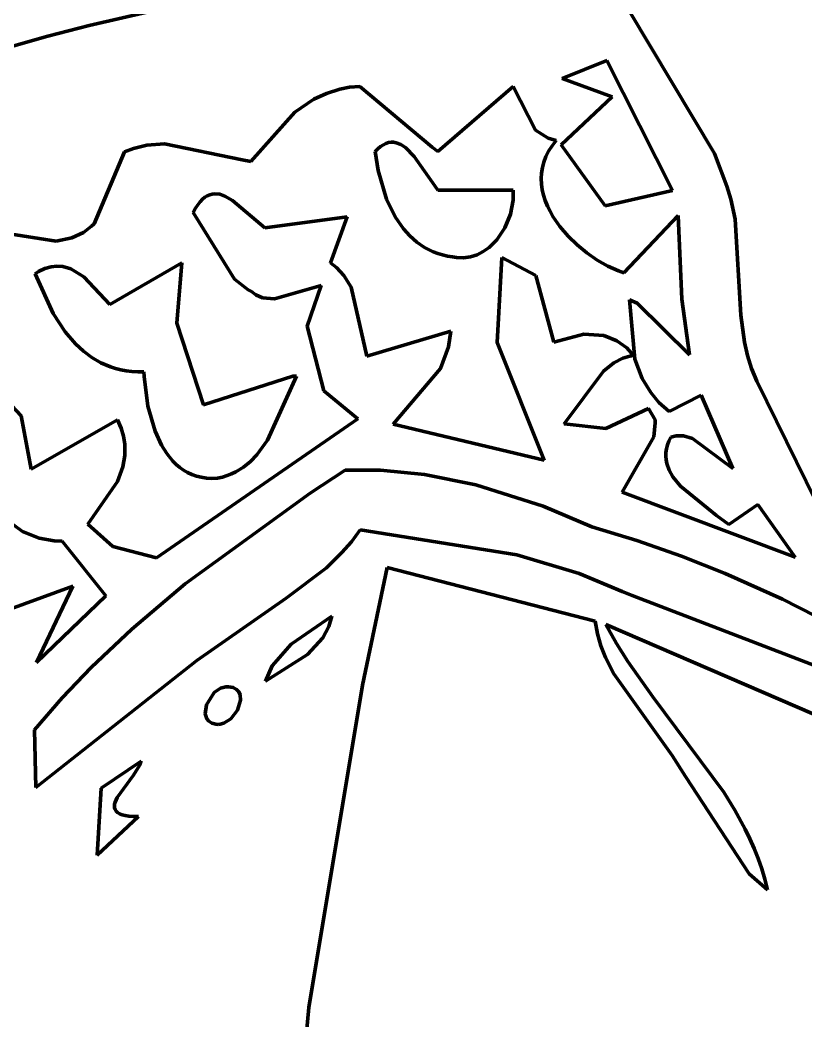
# Model space of a CAD drawing. Header units: millimetres. Extents: x 0 to 14.2, y 0 to 19.5.
# Drawn here: x 11.877 to 12.58, y 14.81 to 15.704 of the extents above; entities that cross this region are included whole.
import ezdxf

# ---------------------------------------------------------------- set-up
doc = ezdxf.new("R2010")
doc.units = ezdxf.units.MM
doc.layers.add('color#010101ff', color=7, linetype='CONTINUOUS', lineweight=100)
doc.layers.add('color#fdfdfdff', color=7, linetype='CONTINUOUS', lineweight=100)

msp = doc.modelspace()

# ---------------------------------------------------------------- linework, layer by layer
at = {"layer": 'color#010101ff'}
for p, q in [((11.93921, 15.69945), (11.99494, 15.7122)), ((12.42215, 15.71244), (12.49833, 15.5848)), ((11.90232, 15.68986), (11.93921, 15.69945)), ((11.86566, 15.67935), (11.90232, 15.68986)), ((12.40196, 15.6682), (12.36226, 15.65197)), ((12.46063, 15.55177), (12.40196, 15.6682)), ((12.17208, 15.64414), (12.16348, 15.64251)), ((12.18114, 15.64497), (12.17208, 15.64414)), ((12.246, 15.59044), (12.18114, 15.64497)), ((12.31824, 15.64474), (12.25096, 15.58656)), ((12.33827, 15.60564), (12.31824, 15.64474)), ((12.36226, 15.65197), (12.4068, 15.63566)), ((12.15136, 15.63868), (12.14011, 15.63338)), ((12.16348, 15.64251), (12.15136, 15.63868)), ((12.4068, 15.63566), (12.36115, 15.59272)), ((12.14011, 15.63338), (12.12308, 15.62176)), ((12.12308, 15.62176), (12.08368, 15.5776)), ((12.34966, 15.59857), (12.33827, 15.60564)), ((11.99082, 15.59232), (11.97894, 15.58942)), ((12.00649, 15.59347), (11.99082, 15.59232)), ((12.07591, 15.57927), (12.00649, 15.59347)), ((12.1974, 15.58914), (12.19984, 15.59119)), ((12.19984, 15.59119), (12.20225, 15.59277)), ((12.20225, 15.59277), (12.20461, 15.59391)), ((12.20461, 15.59391), (12.20693, 15.59464)), ((12.20693, 15.59464), (12.20921, 15.59497)), ((12.20921, 15.59497), (12.21145, 15.59494)), ((12.21145, 15.59494), (12.21366, 15.59456)), ((12.21366, 15.59456), (12.21794, 15.59288)), ((12.21794, 15.59288), (12.22207, 15.59014)), ((12.25096, 15.58656), (12.246, 15.59044)), ((12.35678, 15.59639), (12.34966, 15.59857)), ((12.35004, 15.58695), (12.3531, 15.59171)), ((12.3531, 15.59171), (12.35678, 15.59639)), ((12.36115, 15.59272), (12.40044, 15.53819)), ((11.97093, 15.58634), (11.94359, 15.52197)), ((11.97894, 15.58942), (11.97093, 15.58634)), ((12.19492, 15.58659), (12.1974, 15.58914)), ((12.19748, 15.56961), (12.19492, 15.58659)), ((12.22207, 15.59014), (12.22986, 15.58226)), ((12.22986, 15.58226), (12.24818, 15.55585)), ((12.34574, 15.57724), (12.3476, 15.58212)), ((12.3476, 15.58212), (12.35004, 15.58695)), ((12.49833, 15.5848), (12.50929, 15.55578)), ((12.08368, 15.5776), (12.07591, 15.57927)), ((12.34445, 15.57232), (12.34574, 15.57724)), ((12.20504, 15.54412), (12.19748, 15.56961)), ((12.34344, 15.56241), (12.34369, 15.56737)), ((12.34369, 15.56737), (12.34445, 15.57232)), ((12.24818, 15.55585), (12.25104, 15.55216)), ((12.34367, 15.55745), (12.34344, 15.56241)), ((12.34437, 15.55251), (12.34367, 15.55745)), ((12.50929, 15.55578), (12.51294, 15.54402)), ((12.04048, 15.54398), (12.04264, 15.54575)), ((12.04264, 15.54575), (12.04482, 15.54711)), ((12.04482, 15.54711), (12.04703, 15.54807)), ((12.04703, 15.54807), (12.04926, 15.54866)), ((12.04926, 15.54866), (12.0515, 15.5489)), ((12.0515, 15.5489), (12.05603, 15.54844)), ((12.05603, 15.54844), (12.06061, 15.54688)), ((12.06061, 15.54688), (12.06751, 15.54292)), ((12.25104, 15.55216), (12.31826, 15.5522)), ((12.31826, 15.5522), (12.31842, 15.54303)), ((12.3455, 15.5476), (12.34437, 15.55251)), ((12.34705, 15.54273), (12.3455, 15.5476)), ((12.40044, 15.53819), (12.46063, 15.55177)), ((12.03417, 15.53589), (12.03624, 15.53907)), ((12.03624, 15.53907), (12.03835, 15.54176)), ((12.03835, 15.54176), (12.04048, 15.54398)), ((12.06751, 15.54292), (12.09637, 15.51837)), ((12.21279, 15.5283), (12.20504, 15.54412)), ((12.31842, 15.54303), (12.31604, 15.53049)), ((12.34898, 15.53792), (12.34705, 15.54273)), ((12.35128, 15.53318), (12.34898, 15.53792)), ((12.51294, 15.54402), (12.51666, 15.52609)), ((12.03214, 15.53219), (12.03417, 15.53589)), ((12.06928, 15.47242), (12.03214, 15.53219)), ((12.09637, 15.51837), (12.16987, 15.52815)), ((12.16987, 15.52815), (12.15493, 15.48699)), ((12.22014, 15.51763), (12.21279, 15.5283)), ((12.31604, 15.53049), (12.311, 15.51839)), ((12.35391, 15.52852), (12.35128, 15.53318)), ((12.3601, 15.51952), (12.35391, 15.52852)), ((12.46575, 15.52943), (12.41717, 15.47817)), ((12.46919, 15.45464), (12.46575, 15.52943)), ((11.94132, 15.51979), (11.93411, 15.51435)), ((11.94359, 15.52197), (11.94132, 15.51979)), ((12.36734, 15.51102), (12.3601, 15.51952)), ((12.51666, 15.52609), (12.52195, 15.44039)), ((11.90979, 15.5066), (11.86414, 15.51373)), ((11.93411, 15.51435), (11.92371, 15.50946)), ((12.22581, 15.51128), (12.22014, 15.51763)), ((12.23213, 15.50565), (12.22581, 15.51128)), ((12.311, 15.51839), (12.30362, 15.50758)), ((12.37543, 15.50313), (12.36734, 15.51102)), ((11.92371, 15.50946), (11.90979, 15.5066)), ((12.2391, 15.50086), (12.23213, 15.50565)), ((12.30362, 15.50758), (12.29676, 15.50085)), ((12.38419, 15.49597), (12.37543, 15.50313)), ((12.24676, 15.497), (12.2391, 15.50086)), ((12.25085, 15.49545), (12.24676, 15.497)), ((12.25512, 15.49417), (12.25085, 15.49545)), ((12.25958, 15.49318), (12.25512, 15.49417)), ((12.26421, 15.49248), (12.25958, 15.49318)), ((12.26754, 15.49189), (12.26421, 15.49248)), ((12.28021, 15.4925), (12.27401, 15.49163)), ((12.2861, 15.4944), (12.28021, 15.4925)), ((12.29163, 15.49722), (12.2861, 15.4944)), ((12.29676, 15.50085), (12.29163, 15.49722)), ((12.30398, 15.41598), (12.30827, 15.49202)), ((12.30827, 15.49202), (12.33846, 15.47571)), ((12.3934, 15.48963), (12.38419, 15.49597)), ((11.89959, 15.48203), (11.90512, 15.48364)), ((11.90512, 15.48364), (11.91045, 15.48419)), ((11.91045, 15.48419), (11.91558, 15.48378)), ((11.91558, 15.48378), (11.92295, 15.48159)), ((11.95765, 15.44969), (12.02209, 15.48724)), ((12.02209, 15.48724), (12.01773, 15.4332)), ((12.15493, 15.48699), (12.16033, 15.48288)), ((12.27401, 15.49163), (12.26754, 15.49189)), ((12.40289, 15.48424), (12.3934, 15.48963)), ((12.41244, 15.47991), (12.40289, 15.48424)), ((11.89092, 15.47739), (11.89386, 15.47925)), ((11.9071, 15.4417), (11.89092, 15.47739)), ((11.89386, 15.47925), (11.89959, 15.48203)), ((11.92295, 15.48159), (11.93434, 15.47461)), ((11.93434, 15.47461), (11.95765, 15.44969)), ((12.16033, 15.48288), (12.16694, 15.47592)), ((12.16694, 15.47592), (12.17339, 15.46538)), ((12.33846, 15.47571), (12.35461, 15.41608)), ((12.41717, 15.47817), (12.41244, 15.47991)), ((12.08148, 15.46302), (12.06928, 15.47242)), ((12.14651, 15.46686), (12.10484, 15.45487)), ((12.13426, 15.43056), (12.14651, 15.46686)), ((12.17339, 15.46538), (12.18745, 15.40349)), ((12.08426, 15.46147), (12.08148, 15.46302)), ((12.08813, 15.45862), (12.08426, 15.46147)), ((12.0942, 15.45591), (12.08813, 15.45862)), ((12.10484, 15.45487), (12.0942, 15.45591)), ((12.42713, 15.40096), (12.42228, 15.45408)), ((12.42228, 15.45408), (12.42931, 15.45101)), ((12.42931, 15.45101), (12.47601, 15.40489)), ((12.47601, 15.40489), (12.46919, 15.45464)), ((11.91781, 15.42543), (11.9071, 15.4417)), ((12.52195, 15.44039), (12.52507, 15.41623)), ((12.01773, 15.4332), (12.04148, 15.36009)), ((12.14895, 15.37276), (12.13426, 15.43056)), ((11.92714, 15.41457), (11.91781, 15.42543)), ((12.18745, 15.40349), (12.2626, 15.42594)), ((12.2626, 15.42594), (12.26044, 15.41193)), ((12.35461, 15.41608), (12.38154, 15.42332)), ((12.38154, 15.42332), (12.39932, 15.42222)), ((12.39932, 15.42222), (12.4111, 15.41747)), ((11.93403, 15.40816), (11.92714, 15.41457)), ((12.26044, 15.41193), (12.25325, 15.39271)), ((12.34596, 15.31046), (12.30398, 15.41598)), ((12.4111, 15.41747), (12.41979, 15.41094)), ((12.52507, 15.41623), (12.52773, 15.40435)), ((11.94148, 15.40252), (11.93403, 15.40816)), ((11.94953, 15.39777), (11.94148, 15.40252)), ((12.42255, 15.40365), (12.41648, 15.40182)), ((12.41979, 15.41094), (12.42581, 15.40427)), ((12.42581, 15.40427), (12.42255, 15.40365)), ((12.52773, 15.40435), (12.53136, 15.39265)), ((11.95819, 15.39399), (11.94953, 15.39777)), ((11.96276, 15.3925), (11.95819, 15.39399)), ((12.40835, 15.39775), (12.39899, 15.39031)), ((12.41648, 15.40182), (12.40835, 15.39775)), ((12.43359, 15.38373), (12.42713, 15.40096)), ((11.96749, 15.39129), (11.96276, 15.3925)), ((11.97238, 15.39037), (11.96749, 15.39129)), ((11.97745, 15.38976), (11.97238, 15.39037)), ((11.98269, 15.38947), (11.97745, 15.38976)), ((11.9881, 15.38951), (11.98269, 15.38947)), ((11.98833, 15.38541), (11.9881, 15.38951)), ((11.99182, 15.35884), (11.98833, 15.38541)), ((12.04148, 15.36009), (12.12136, 15.38574)), ((12.12447, 15.38569), (12.09861, 15.32862)), ((12.12136, 15.38574), (12.12447, 15.38569)), ((12.25325, 15.39271), (12.21116, 15.34293)), ((12.39899, 15.39031), (12.3638, 15.34318)), ((12.53136, 15.39265), (12.53611, 15.38115)), ((12.44124, 15.37101), (12.43359, 15.38373)), ((12.53611, 15.38115), (12.58913, 15.27322)), ((11.8568, 15.37321), (11.87852, 15.35023)), ((12.1795, 15.3476), (12.14895, 15.37276)), ((12.44865, 15.36223), (12.44124, 15.37101)), ((12.48652, 15.36883), (12.45763, 15.35417)), ((12.51467, 15.30329), (12.48652, 15.36883)), ((11.9982, 15.33641), (11.99182, 15.35884)), ((12.45763, 15.35417), (12.44865, 15.36223)), ((11.87852, 15.35023), (11.88741, 15.30248)), ((12.40122, 15.33902), (12.43937, 15.35667)), ((12.43937, 15.35667), (12.44515, 15.34661)), ((11.88741, 15.30248), (11.96456, 15.34658)), ((11.96456, 15.34658), (11.96776, 15.33927)), ((11.99929, 15.22316), (12.1795, 15.3476)), ((12.21116, 15.34293), (12.34596, 15.31046)), ((12.3638, 15.34318), (12.40122, 15.33902)), ((12.44534, 15.34399), (12.444, 15.33159)), ((12.44515, 15.34661), (12.44534, 15.34399)), ((11.96776, 15.33927), (11.9699, 15.33207)), ((11.9699, 15.33207), (11.97104, 15.325)), ((12.00387, 15.32399), (11.9982, 15.33641)), ((12.444, 15.33159), (12.41561, 15.28193)), ((12.45754, 15.32772), (12.4593, 15.33131)), ((12.4593, 15.33131), (12.464, 15.33236)), ((12.464, 15.33236), (12.47059, 15.33236)), ((12.47059, 15.33236), (12.47866, 15.32993)), ((11.97104, 15.325), (11.97108, 15.31463)), ((12.00853, 15.31649), (12.00387, 15.32399)), ((12.09861, 15.32862), (12.08902, 15.31532)), ((12.45536, 15.32077), (12.45623, 15.32421)), ((12.45623, 15.32421), (12.45754, 15.32772)), ((12.47866, 15.32993), (12.51467, 15.30329)), ((11.97108, 15.31463), (11.96931, 15.30455)), ((12.01394, 15.30981), (12.00853, 15.31649)), ((12.08902, 15.31532), (12.08343, 15.30952)), ((12.45481, 15.3141), (12.45489, 15.3174)), ((12.45509, 15.31086), (12.45481, 15.3141)), ((12.45489, 15.3174), (12.45536, 15.32077)), ((11.96931, 15.30455), (11.96462, 15.29157)), ((12.01694, 15.30682), (12.01394, 15.30981)), ((12.02015, 15.30411), (12.01694, 15.30682)), ((12.0772, 15.30444), (12.07027, 15.30017)), ((12.08343, 15.30952), (12.0772, 15.30444)), ((12.45571, 15.30769), (12.45509, 15.31086)), ((12.4579, 15.30156), (12.45571, 15.30769)), ((12.02358, 15.30168), (12.02015, 15.30411)), ((12.02722, 15.29957), (12.02358, 15.30168)), ((12.03108, 15.29778), (12.02722, 15.29957)), ((12.03518, 15.29634), (12.03108, 15.29778)), ((12.03951, 15.29527), (12.03518, 15.29634)), ((12.04409, 15.2946), (12.03951, 15.29527)), ((12.05839, 15.29554), (12.054, 15.29451)), ((12.06256, 15.29683), (12.05839, 15.29554)), ((12.06651, 15.29838), (12.06256, 15.29683)), ((12.07027, 15.30017), (12.06651, 15.29838)), ((12.16805, 15.3017), (12.1367, 15.28096)), ((12.19976, 15.30154), (12.16805, 15.3017)), ((12.23891, 15.29778), (12.19976, 15.30154)), ((12.28506, 15.28859), (12.23891, 15.29778)), ((12.46118, 15.29568), (12.4579, 15.30156)), ((12.46778, 15.28733), (12.46118, 15.29568)), ((11.96462, 15.29157), (11.93793, 15.25335)), ((12.04892, 15.29434), (12.04409, 15.2946)), ((12.054, 15.29451), (12.04892, 15.29434)), ((12.34498, 15.26948), (12.28506, 15.28859)), ((12.50009, 15.2611), (12.46778, 15.28733)), ((12.1367, 15.28096), (12.0251, 15.19994)), ((12.41561, 15.28193), (12.57042, 15.22387)), ((12.38853, 15.2509), (12.34498, 15.26948)), ((12.53713, 15.27101), (12.51101, 15.2531)), ((12.57042, 15.22387), (12.53713, 15.27101)), ((11.87956, 15.24679), (11.86138, 15.26028)), ((12.51101, 15.2531), (12.50009, 15.2611)), ((11.93793, 15.25335), (11.96025, 15.23329)), ((12.42891, 15.2387), (12.38853, 15.2509)), ((11.89462, 15.24071), (11.87956, 15.24679)), ((12.17376, 15.2377), (12.18159, 15.24828)), ((12.18159, 15.24828), (12.32147, 15.22598)), ((11.90795, 15.23843), (11.89462, 15.24071)), ((11.91504, 15.23825), (11.90795, 15.23843)), ((11.95416, 15.18928), (11.91504, 15.23825)), ((11.96025, 15.23329), (11.99929, 15.22316)), ((12.16526, 15.22788), (12.17376, 15.2377)), ((12.46869, 15.2248), (12.42891, 15.2387)), ((12.15141, 15.2144), (12.16526, 15.22788)), ((12.32147, 15.22598), (12.37729, 15.20917)), ((12.50784, 15.2093), (12.46869, 15.2248)), ((12.11544, 15.18706), (12.15141, 15.2144)), ((12.20561, 15.21452), (12.18356, 15.10947)), ((12.39158, 15.16654), (12.20561, 15.21452)), ((12.37729, 15.20917), (12.41585, 15.19326)), ((12.55905, 15.1863), (12.50784, 15.2093)), ((11.84453, 15.16864), (11.92449, 15.19788)), ((11.92449, 15.19788), (11.89207, 15.1296)), ((12.0251, 15.19994), (11.97731, 15.15953)), ((11.89207, 15.1296), (11.95416, 15.18928)), ((12.41585, 15.19326), (12.42481, 15.18948)), ((12.42481, 15.18948), (12.59787, 15.12304)), ((12.03549, 15.13151), (12.11544, 15.18706)), ((12.60912, 15.16082), (12.55905, 15.1863)), ((12.1561, 15.17093), (12.11982, 15.14616)), ((12.1536, 15.16193), (12.1561, 15.17093)), ((12.14819, 15.15154), (12.1536, 15.16193)), ((12.39364, 15.15529), (12.39158, 15.16654)), ((12.60304, 15.07655), (12.40127, 15.16351)), ((12.40127, 15.16351), (12.41057, 15.14676)), ((11.97731, 15.15953), (11.94097, 15.1251)), ((12.39673, 15.14454), (12.39364, 15.15529)), ((12.11982, 15.14616), (12.10283, 15.12667)), ((12.13435, 15.13687), (12.14819, 15.15154)), ((12.40073, 15.13422), (12.39673, 15.14454)), ((12.41057, 15.14676), (12.42077, 15.13051)), ((12.09693, 15.11307), (12.13435, 15.13687)), ((12.40816, 15.11943), (12.40073, 15.13422)), ((11.89165, 15.01795), (12.03549, 15.13151)), ((12.10283, 15.12667), (12.09693, 15.11307)), ((12.42077, 15.13051), (12.44309, 15.09905)), ((11.94097, 15.1251), (11.91501, 15.09789)), ((12.46058, 15.04657), (12.40816, 15.11943)), ((12.06144, 15.10781), (12.05665, 15.10673)), ((12.06386, 15.10781), (12.06144, 15.10781)), ((12.066, 15.10758), (12.06386, 15.10781)), ((12.06788, 15.10712), (12.066, 15.10758)), ((12.18356, 15.10947), (12.1357, 14.8209)), ((12.05091, 15.10279), (12.0441, 15.0919)), ((12.05665, 15.10673), (12.05091, 15.10279)), ((12.0709, 15.1056), (12.06788, 15.10712)), ((12.07297, 15.10339), (12.0709, 15.1056)), ((12.07418, 15.10064), (12.07297, 15.10339)), ((12.07453, 15.09581), (12.07418, 15.10064)), ((12.44309, 15.09905), (12.50652, 15.0137)), ((11.91501, 15.09789), (11.8903, 15.06938)), ((12.0441, 15.0919), (12.04301, 15.08357)), ((12.0718, 15.08702), (12.07453, 15.09581)), ((12.04301, 15.08357), (12.04432, 15.07929)), ((12.06591, 15.07925), (12.0718, 15.08702)), ((12.04432, 15.07929), (12.04615, 15.07702)), ((12.04615, 15.07702), (12.04882, 15.07535)), ((12.04882, 15.07535), (12.05238, 15.07441)), ((12.05238, 15.07441), (12.05452, 15.07425)), ((12.05452, 15.07425), (12.05627, 15.07435)), ((12.05627, 15.07435), (12.05969, 15.07523)), ((12.05969, 15.07523), (12.06591, 15.07925)), ((11.8903, 15.06938), (11.89165, 15.01795)), ((12.47233, 15.0277), (12.46058, 15.04657)), ((11.98558, 15.0413), (11.95006, 15.01734)), ((11.97875, 15.02881), (11.98412, 15.0374)), ((11.98412, 15.0374), (11.98558, 15.0413)), ((11.96436, 15.00881), (11.97875, 15.02881)), ((12.52927, 14.94066), (12.47233, 15.0277)), ((11.95006, 15.01734), (11.94631, 14.95729)), ((12.50652, 15.0137), (12.5166, 14.9974)), ((11.9618, 15.00124), (11.96202, 15.00299)), ((11.96191, 14.9996), (11.9618, 15.00124)), ((11.96202, 15.00299), (11.96254, 15.00484)), ((11.96254, 15.00484), (11.96436, 15.00881)), ((11.94631, 14.95729), (11.98339, 14.99173)), ((11.96239, 14.99809), (11.96191, 14.9996)), ((11.96327, 14.99671), (11.96239, 14.99809)), ((11.96458, 14.99547), (11.96327, 14.99671)), ((11.96636, 14.99439), (11.96458, 14.99547)), ((11.96863, 14.99348), (11.96636, 14.99439)), ((11.97144, 14.99275), (11.96863, 14.99348)), ((11.97482, 14.99221), (11.97144, 14.99275)), ((11.97879, 14.99187), (11.97482, 14.99221)), ((11.98339, 14.99173), (11.97879, 14.99187)), ((12.5166, 14.9974), (12.52575, 14.9806)), ((12.52575, 14.9806), (12.52992, 14.97198)), ((12.52992, 14.97198), (12.53378, 14.96319)), ((12.53378, 14.96319), (12.53732, 14.95423)), ((12.53732, 14.95423), (12.54051, 14.94507)), ((12.54572, 14.92614), (12.52927, 14.94066)), ((12.54051, 14.94507), (12.54331, 14.93572)), ((12.54331, 14.93572), (12.54572, 14.92614)), ((12.1357, 14.8209), (12.12815, 14.74552))]:
    msp.add_line(p, q, dxfattribs=at)
at = {"layer": 'color#fdfdfdff'}
for p, q in [((11.99494, 15.7122), (11.93921, 15.69945)), ((12.49833, 15.5848), (12.42215, 15.71244)), ((11.93921, 15.69945), (11.90232, 15.68986)), ((11.90232, 15.68986), (11.86566, 15.67935)), ((12.36226, 15.65197), (12.40196, 15.6682)), ((12.40196, 15.6682), (12.46063, 15.55177)), ((12.16348, 15.64251), (12.17208, 15.64414)), ((12.17208, 15.64414), (12.18114, 15.64497)), ((12.18114, 15.64497), (12.246, 15.59044)), ((12.25096, 15.58656), (12.31824, 15.64474)), ((12.31824, 15.64474), (12.33827, 15.60564)), ((12.4068, 15.63566), (12.36226, 15.65197)), ((12.14011, 15.63338), (12.15136, 15.63868)), ((12.15136, 15.63868), (12.16348, 15.64251)), ((12.36115, 15.59272), (12.4068, 15.63566)), ((12.12308, 15.62176), (12.14011, 15.63338)), ((12.08368, 15.5776), (12.12308, 15.62176)), ((12.33827, 15.60564), (12.34966, 15.59857)), ((11.97894, 15.58942), (11.99082, 15.59232)), ((11.99082, 15.59232), (12.00649, 15.59347)), ((12.00649, 15.59347), (12.07591, 15.57927)), ((12.19984, 15.59119), (12.1974, 15.58914)), ((12.20225, 15.59277), (12.19984, 15.59119)), ((12.20461, 15.59391), (12.20225, 15.59277)), ((12.20693, 15.59464), (12.20461, 15.59391)), ((12.20921, 15.59497), (12.20693, 15.59464)), ((12.21145, 15.59494), (12.20921, 15.59497)), ((12.21366, 15.59456), (12.21145, 15.59494)), ((12.21794, 15.59288), (12.21366, 15.59456)), ((12.22207, 15.59014), (12.21794, 15.59288)), ((12.246, 15.59044), (12.25096, 15.58656)), ((12.34966, 15.59857), (12.35678, 15.59639)), ((12.3531, 15.59171), (12.35004, 15.58695)), ((12.35678, 15.59639), (12.3531, 15.59171)), ((12.40044, 15.53819), (12.36115, 15.59272)), ((11.94359, 15.52197), (11.97093, 15.58634)), ((11.97093, 15.58634), (11.97894, 15.58942)), ((12.1974, 15.58914), (12.19492, 15.58659)), ((12.19492, 15.58659), (12.19748, 15.56961)), ((12.22986, 15.58226), (12.22207, 15.59014)), ((12.24818, 15.55585), (12.22986, 15.58226)), ((12.3476, 15.58212), (12.34574, 15.57724)), ((12.35004, 15.58695), (12.3476, 15.58212)), ((12.50929, 15.55578), (12.49833, 15.5848)), ((12.07591, 15.57927), (12.08368, 15.5776)), ((12.34574, 15.57724), (12.34445, 15.57232)), ((12.19748, 15.56961), (12.20504, 15.54412)), ((12.34369, 15.56737), (12.34344, 15.56241)), ((12.34445, 15.57232), (12.34369, 15.56737)), ((12.25104, 15.55216), (12.24818, 15.55585)), ((12.34344, 15.56241), (12.34367, 15.55745)), ((12.34367, 15.55745), (12.34437, 15.55251)), ((12.51294, 15.54402), (12.50929, 15.55578)), ((12.04264, 15.54575), (12.04048, 15.54398)), ((12.04482, 15.54711), (12.04264, 15.54575)), ((12.04703, 15.54807), (12.04482, 15.54711)), ((12.04926, 15.54866), (12.04703, 15.54807)), ((12.0515, 15.5489), (12.04926, 15.54866)), ((12.05603, 15.54844), (12.0515, 15.5489)), ((12.06061, 15.54688), (12.05603, 15.54844)), ((12.06751, 15.54292), (12.06061, 15.54688)), ((12.31826, 15.5522), (12.25104, 15.55216)), ((12.31842, 15.54303), (12.31826, 15.5522)), ((12.34437, 15.55251), (12.3455, 15.5476)), ((12.3455, 15.5476), (12.34705, 15.54273)), ((12.46063, 15.55177), (12.40044, 15.53819)), ((12.03624, 15.53907), (12.03417, 15.53589)), ((12.03835, 15.54176), (12.03624, 15.53907)), ((12.04048, 15.54398), (12.03835, 15.54176)), ((12.09637, 15.51837), (12.06751, 15.54292)), ((12.20504, 15.54412), (12.21279, 15.5283)), ((12.31604, 15.53049), (12.31842, 15.54303)), ((12.34705, 15.54273), (12.34898, 15.53792)), ((12.34898, 15.53792), (12.35128, 15.53318)), ((12.51666, 15.52609), (12.51294, 15.54402)), ((12.03417, 15.53589), (12.03214, 15.53219)), ((12.03214, 15.53219), (12.06928, 15.47242)), ((12.16987, 15.52815), (12.09637, 15.51837)), ((12.15493, 15.48699), (12.16987, 15.52815)), ((12.21279, 15.5283), (12.22014, 15.51763)), ((12.311, 15.51839), (12.31604, 15.53049)), ((12.35128, 15.53318), (12.35391, 15.52852)), ((12.35391, 15.52852), (12.3601, 15.51952)), ((12.41717, 15.47817), (12.46575, 15.52943)), ((12.46575, 15.52943), (12.46919, 15.45464)), ((11.93411, 15.51435), (11.94132, 15.51979)), ((11.94132, 15.51979), (11.94359, 15.52197)), ((12.3601, 15.51952), (12.36734, 15.51102)), ((12.52195, 15.44039), (12.51666, 15.52609)), ((11.86414, 15.51373), (11.90979, 15.5066)), ((11.92371, 15.50946), (11.93411, 15.51435)), ((12.22014, 15.51763), (12.22581, 15.51128)), ((12.22581, 15.51128), (12.23213, 15.50565)), ((12.30362, 15.50758), (12.311, 15.51839)), ((12.36734, 15.51102), (12.37543, 15.50313)), ((11.90979, 15.5066), (11.92371, 15.50946)), ((12.23213, 15.50565), (12.2391, 15.50086)), ((12.29676, 15.50085), (12.30362, 15.50758)), ((12.37543, 15.50313), (12.38419, 15.49597)), ((12.2391, 15.50086), (12.24676, 15.497)), ((12.24676, 15.497), (12.25085, 15.49545)), ((12.25085, 15.49545), (12.25512, 15.49417)), ((12.25512, 15.49417), (12.25958, 15.49318)), ((12.25958, 15.49318), (12.26421, 15.49248)), ((12.26421, 15.49248), (12.26754, 15.49189)), ((12.27401, 15.49163), (12.28021, 15.4925)), ((12.28021, 15.4925), (12.2861, 15.4944)), ((12.2861, 15.4944), (12.29163, 15.49722)), ((12.29163, 15.49722), (12.29676, 15.50085)), ((12.30827, 15.49202), (12.30398, 15.41598)), ((12.33846, 15.47571), (12.30827, 15.49202)), ((12.38419, 15.49597), (12.3934, 15.48963)), ((11.90512, 15.48364), (11.89959, 15.48203)), ((11.91045, 15.48419), (11.90512, 15.48364)), ((11.91558, 15.48378), (11.91045, 15.48419)), ((11.92295, 15.48159), (11.91558, 15.48378)), ((12.02209, 15.48724), (11.95765, 15.44969)), ((12.01773, 15.4332), (12.02209, 15.48724)), ((12.16033, 15.48288), (12.15493, 15.48699)), ((12.26754, 15.49189), (12.27401, 15.49163)), ((12.3934, 15.48963), (12.40289, 15.48424)), ((12.40289, 15.48424), (12.41244, 15.47991)), ((11.89386, 15.47925), (11.89092, 15.47739)), ((11.89092, 15.47739), (11.9071, 15.4417)), ((11.89959, 15.48203), (11.89386, 15.47925)), ((11.93434, 15.47461), (11.92295, 15.48159)), ((11.95765, 15.44969), (11.93434, 15.47461)), ((12.16694, 15.47592), (12.16033, 15.48288)), ((12.17339, 15.46538), (12.16694, 15.47592)), ((12.35461, 15.41608), (12.33846, 15.47571)), ((12.41244, 15.47991), (12.41717, 15.47817)), ((12.06928, 15.47242), (12.08148, 15.46302)), ((12.10484, 15.45487), (12.14651, 15.46686)), ((12.14651, 15.46686), (12.13426, 15.43056)), ((12.18745, 15.40349), (12.17339, 15.46538)), ((12.08148, 15.46302), (12.08426, 15.46147)), ((12.08426, 15.46147), (12.08813, 15.45862)), ((12.08813, 15.45862), (12.0942, 15.45591)), ((12.0942, 15.45591), (12.10484, 15.45487)), ((12.42931, 15.45101), (12.42228, 15.45408)), ((12.42228, 15.45408), (12.42713, 15.40096)), ((12.47601, 15.40489), (12.42931, 15.45101)), ((12.46919, 15.45464), (12.47601, 15.40489)), ((11.9071, 15.4417), (11.91781, 15.42543)), ((12.52507, 15.41623), (12.52195, 15.44039)), ((12.04148, 15.36009), (12.01773, 15.4332)), ((12.13426, 15.43056), (12.14895, 15.37276)), ((11.91781, 15.42543), (11.92714, 15.41457)), ((12.2626, 15.42594), (12.18745, 15.40349)), ((12.26044, 15.41193), (12.2626, 15.42594)), ((12.38154, 15.42332), (12.35461, 15.41608)), ((12.39932, 15.42222), (12.38154, 15.42332)), ((12.4111, 15.41747), (12.39932, 15.42222)), ((11.92714, 15.41457), (11.93403, 15.40816)), ((12.25325, 15.39271), (12.26044, 15.41193)), ((12.30398, 15.41598), (12.34596, 15.31046)), ((12.41979, 15.41094), (12.4111, 15.41747)), ((12.52773, 15.40435), (12.52507, 15.41623)), ((11.93403, 15.40816), (11.94148, 15.40252)), ((11.94148, 15.40252), (11.94953, 15.39777)), ((12.41648, 15.40182), (12.42255, 15.40365)), ((12.42581, 15.40427), (12.41979, 15.41094)), ((12.42255, 15.40365), (12.42581, 15.40427)), ((12.53136, 15.39265), (12.52773, 15.40435)), ((11.94953, 15.39777), (11.95819, 15.39399)), ((11.95819, 15.39399), (11.96276, 15.3925)), ((12.39899, 15.39031), (12.40835, 15.39775)), ((12.40835, 15.39775), (12.41648, 15.40182)), ((12.42713, 15.40096), (12.43359, 15.38373)), ((11.96276, 15.3925), (11.96749, 15.39129)), ((11.96749, 15.39129), (11.97238, 15.39037)), ((11.97238, 15.39037), (11.97745, 15.38976)), ((11.97745, 15.38976), (11.98269, 15.38947)), ((11.98269, 15.38947), (11.9881, 15.38951)), ((11.9881, 15.38951), (11.98833, 15.38541)), ((11.98833, 15.38541), (11.99182, 15.35884)), ((12.12136, 15.38574), (12.04148, 15.36009)), ((12.09861, 15.32862), (12.12447, 15.38569)), ((12.12447, 15.38569), (12.12136, 15.38574)), ((12.21116, 15.34293), (12.25325, 15.39271)), ((12.3638, 15.34318), (12.39899, 15.39031)), ((12.53611, 15.38115), (12.53136, 15.39265)), ((12.43359, 15.38373), (12.44124, 15.37101)), ((12.58913, 15.27322), (12.53611, 15.38115)), ((11.87852, 15.35023), (11.8568, 15.37321)), ((12.14895, 15.37276), (12.1795, 15.3476)), ((12.44124, 15.37101), (12.44865, 15.36223)), ((12.45763, 15.35417), (12.48652, 15.36883)), ((12.48652, 15.36883), (12.51467, 15.30329)), ((11.99182, 15.35884), (11.9982, 15.33641)), ((12.44865, 15.36223), (12.45763, 15.35417)), ((11.88741, 15.30248), (11.87852, 15.35023)), ((12.43937, 15.35667), (12.40122, 15.33902)), ((12.44515, 15.34661), (12.43937, 15.35667)), ((11.96456, 15.34658), (11.88741, 15.30248)), ((11.96776, 15.33927), (11.96456, 15.34658)), ((12.1795, 15.3476), (11.99929, 15.22316)), ((12.34596, 15.31046), (12.21116, 15.34293)), ((12.40122, 15.33902), (12.3638, 15.34318)), ((12.444, 15.33159), (12.44534, 15.34399)), ((12.44534, 15.34399), (12.44515, 15.34661)), ((11.9699, 15.33207), (11.96776, 15.33927)), ((11.97104, 15.325), (11.9699, 15.33207)), ((11.9982, 15.33641), (12.00387, 15.32399)), ((12.41561, 15.28193), (12.444, 15.33159)), ((12.4593, 15.33131), (12.45754, 15.32772)), ((12.464, 15.33236), (12.4593, 15.33131)), ((12.47059, 15.33236), (12.464, 15.33236)), ((12.47866, 15.32993), (12.47059, 15.33236)), ((11.97108, 15.31463), (11.97104, 15.325)), ((12.00387, 15.32399), (12.00853, 15.31649)), ((12.08902, 15.31532), (12.09861, 15.32862)), ((12.45623, 15.32421), (12.45536, 15.32077)), ((12.45754, 15.32772), (12.45623, 15.32421)), ((12.51467, 15.30329), (12.47866, 15.32993)), ((11.96931, 15.30455), (11.97108, 15.31463)), ((12.00853, 15.31649), (12.01394, 15.30981)), ((12.08343, 15.30952), (12.08902, 15.31532)), ((12.45489, 15.3174), (12.45481, 15.3141)), ((12.45481, 15.3141), (12.45509, 15.31086)), ((12.45536, 15.32077), (12.45489, 15.3174)), ((11.96462, 15.29157), (11.96931, 15.30455)), ((12.01394, 15.30981), (12.01694, 15.30682)), ((12.01694, 15.30682), (12.02015, 15.30411)), ((12.07027, 15.30017), (12.0772, 15.30444)), ((12.0772, 15.30444), (12.08343, 15.30952)), ((12.45509, 15.31086), (12.45571, 15.30769)), ((12.45571, 15.30769), (12.4579, 15.30156)), ((12.02015, 15.30411), (12.02358, 15.30168)), ((12.02358, 15.30168), (12.02722, 15.29957)), ((12.02722, 15.29957), (12.03108, 15.29778)), ((12.03108, 15.29778), (12.03518, 15.29634)), ((12.03518, 15.29634), (12.03951, 15.29527)), ((12.03951, 15.29527), (12.04409, 15.2946)), ((12.054, 15.29451), (12.05839, 15.29554)), ((12.05839, 15.29554), (12.06256, 15.29683)), ((12.06256, 15.29683), (12.06651, 15.29838)), ((12.06651, 15.29838), (12.07027, 15.30017)), ((12.1367, 15.28096), (12.16805, 15.3017)), ((12.16805, 15.3017), (12.19976, 15.30154)), ((12.19976, 15.30154), (12.23891, 15.29778)), ((12.23891, 15.29778), (12.28506, 15.28859)), ((12.4579, 15.30156), (12.46118, 15.29568)), ((12.46118, 15.29568), (12.46778, 15.28733)), ((11.93793, 15.25335), (11.96462, 15.29157)), ((12.04409, 15.2946), (12.04892, 15.29434)), ((12.04892, 15.29434), (12.054, 15.29451)), ((12.28506, 15.28859), (12.34498, 15.26948)), ((12.46778, 15.28733), (12.50009, 15.2611)), ((12.0251, 15.19994), (12.1367, 15.28096)), ((12.57042, 15.22387), (12.41561, 15.28193)), ((12.34498, 15.26948), (12.38853, 15.2509)), ((12.51101, 15.2531), (12.53713, 15.27101)), ((12.53713, 15.27101), (12.57042, 15.22387)), ((11.86138, 15.26028), (11.87956, 15.24679)), ((12.50009, 15.2611), (12.51101, 15.2531)), ((11.96025, 15.23329), (11.93793, 15.25335)), ((12.38853, 15.2509), (12.42891, 15.2387)), ((11.87956, 15.24679), (11.89462, 15.24071)), ((12.18159, 15.24828), (12.17376, 15.2377)), ((12.32147, 15.22598), (12.18159, 15.24828)), ((11.89462, 15.24071), (11.90795, 15.23843)), ((11.90795, 15.23843), (11.91504, 15.23825)), ((11.91504, 15.23825), (11.95416, 15.18928)), ((11.99929, 15.22316), (11.96025, 15.23329)), ((12.17376, 15.2377), (12.16526, 15.22788)), ((12.42891, 15.2387), (12.46869, 15.2248)), ((12.16526, 15.22788), (12.15141, 15.2144)), ((12.37729, 15.20917), (12.32147, 15.22598)), ((12.46869, 15.2248), (12.50784, 15.2093)), ((12.15141, 15.2144), (12.11544, 15.18706)), ((12.18356, 15.10947), (12.20561, 15.21452)), ((12.20561, 15.21452), (12.39158, 15.16654)), ((12.41585, 15.19326), (12.37729, 15.20917)), ((12.50784, 15.2093), (12.55905, 15.1863)), ((11.92449, 15.19788), (11.84453, 15.16864)), ((11.89207, 15.1296), (11.92449, 15.19788)), ((11.97731, 15.15953), (12.0251, 15.19994)), ((11.95416, 15.18928), (11.89207, 15.1296)), ((12.42481, 15.18948), (12.41585, 15.19326)), ((12.59787, 15.12304), (12.42481, 15.18948)), ((12.11544, 15.18706), (12.03549, 15.13151)), ((12.55905, 15.1863), (12.60912, 15.16082)), ((12.11982, 15.14616), (12.1561, 15.17093)), ((12.1561, 15.17093), (12.1536, 15.16193)), ((12.1536, 15.16193), (12.14819, 15.15154)), ((12.39158, 15.16654), (12.39364, 15.15529)), ((12.41057, 15.14676), (12.40127, 15.16351)), ((12.40127, 15.16351), (12.60304, 15.07655)), ((11.94097, 15.1251), (11.97731, 15.15953)), ((12.39364, 15.15529), (12.39673, 15.14454)), ((12.10283, 15.12667), (12.11982, 15.14616)), ((12.14819, 15.15154), (12.13435, 15.13687)), ((12.39673, 15.14454), (12.40073, 15.13422)), ((12.42077, 15.13051), (12.41057, 15.14676)), ((12.13435, 15.13687), (12.09693, 15.11307)), ((12.40073, 15.13422), (12.40816, 15.11943)), ((12.03549, 15.13151), (11.89165, 15.01795)), ((12.09693, 15.11307), (12.10283, 15.12667)), ((12.44309, 15.09905), (12.42077, 15.13051)), ((11.91501, 15.09789), (11.94097, 15.1251)), ((12.40816, 15.11943), (12.46058, 15.04657)), ((12.05665, 15.10673), (12.06144, 15.10781)), ((12.06144, 15.10781), (12.06386, 15.10781)), ((12.06386, 15.10781), (12.066, 15.10758)), ((12.066, 15.10758), (12.06788, 15.10712)), ((12.1357, 14.8209), (12.18356, 15.10947)), ((12.0441, 15.0919), (12.05091, 15.10279)), ((12.05091, 15.10279), (12.05665, 15.10673)), ((12.06788, 15.10712), (12.0709, 15.1056)), ((12.0709, 15.1056), (12.07297, 15.10339)), ((12.07297, 15.10339), (12.07418, 15.10064)), ((12.07418, 15.10064), (12.07453, 15.09581)), ((12.50652, 15.0137), (12.44309, 15.09905)), ((11.8903, 15.06938), (11.91501, 15.09789)), ((12.04301, 15.08357), (12.0441, 15.0919)), ((12.07453, 15.09581), (12.0718, 15.08702)), ((12.04432, 15.07929), (12.04301, 15.08357)), ((12.0718, 15.08702), (12.06591, 15.07925)), ((12.04615, 15.07702), (12.04432, 15.07929)), ((12.04882, 15.07535), (12.04615, 15.07702)), ((12.05238, 15.07441), (12.04882, 15.07535)), ((12.05452, 15.07425), (12.05238, 15.07441)), ((12.05627, 15.07435), (12.05452, 15.07425)), ((12.05969, 15.07523), (12.05627, 15.07435)), ((12.06591, 15.07925), (12.05969, 15.07523)), ((11.89165, 15.01795), (11.8903, 15.06938)), ((12.46058, 15.04657), (12.47233, 15.0277)), ((11.95006, 15.01734), (11.98558, 15.0413)), ((11.98412, 15.0374), (11.97875, 15.02881)), ((11.98558, 15.0413), (11.98412, 15.0374)), ((11.97875, 15.02881), (11.96436, 15.00881)), ((12.47233, 15.0277), (12.52927, 14.94066)), ((11.94631, 14.95729), (11.95006, 15.01734)), ((12.5166, 14.9974), (12.50652, 15.0137)), ((11.96202, 15.00299), (11.9618, 15.00124)), ((11.9618, 15.00124), (11.96191, 14.9996)), ((11.96254, 15.00484), (11.96202, 15.00299)), ((11.96436, 15.00881), (11.96254, 15.00484)), ((11.98339, 14.99173), (11.94631, 14.95729)), ((11.96191, 14.9996), (11.96239, 14.99809)), ((11.96239, 14.99809), (11.96327, 14.99671)), ((11.96327, 14.99671), (11.96458, 14.99547)), ((11.96458, 14.99547), (11.96636, 14.99439)), ((11.96636, 14.99439), (11.96863, 14.99348)), ((11.96863, 14.99348), (11.97144, 14.99275)), ((11.97144, 14.99275), (11.97482, 14.99221)), ((11.97482, 14.99221), (11.97879, 14.99187)), ((11.97879, 14.99187), (11.98339, 14.99173)), ((12.52575, 14.9806), (12.5166, 14.9974)), ((12.52992, 14.97198), (12.52575, 14.9806)), ((12.53378, 14.96319), (12.52992, 14.97198)), ((12.53732, 14.95423), (12.53378, 14.96319)), ((12.54051, 14.94507), (12.53732, 14.95423)), ((12.52927, 14.94066), (12.54572, 14.92614)), ((12.54331, 14.93572), (12.54051, 14.94507)), ((12.54572, 14.92614), (12.54331, 14.93572)), ((12.12815, 14.74552), (12.1357, 14.8209))]:
    msp.add_line(p, q, dxfattribs=at)

doc.saveas('drawing.dxf')
